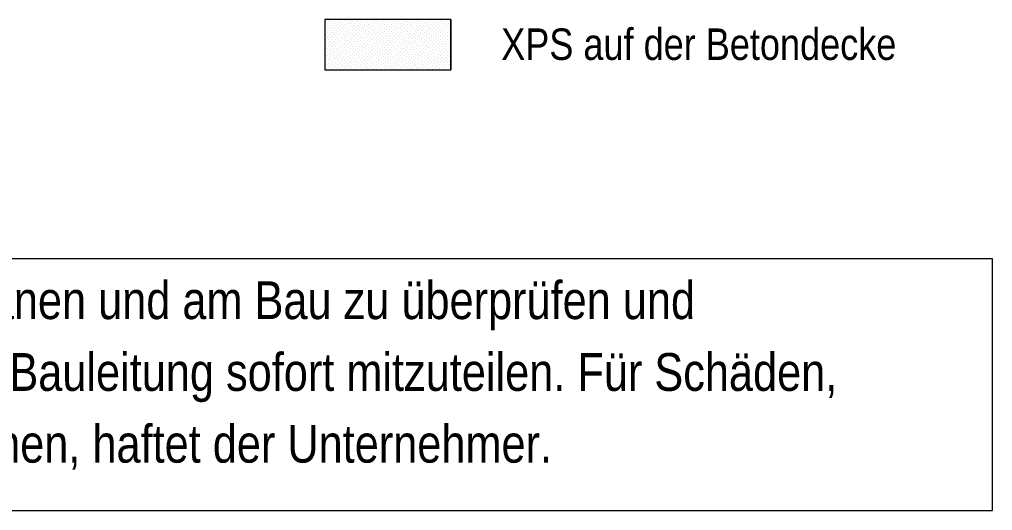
# Model space of a CAD drawing. Header units: metres. Extents: x 0.003 to 0.843, y 0.003 to 0.597.
# Drawn here: x 0.1272 to 0.2044, y 0.3084 to 0.3474 of the extents above; entities that cross this region are included whole.
import ezdxf

# ---------------------------------------------------------------- set-up
doc = ezdxf.new("R2010")
doc.units = ezdxf.units.M
doc.linetypes.add('AUSGEZOGEN', pattern=[0])
doc.layers.add('Plankopf', color=7, linetype='AUSGEZOGEN', lineweight=13)
doc.styles.add('ARIALNARROW', font='ARIALN.TTF')

msp = doc.modelspace()

# ---------------------------------------------------------------- linework, layer by layer
at = {"layer": 'Plankopf', "color": 7, "linetype": 'AUSGEZOGEN', "lineweight": 13}
for p, q in [((0.1614, 0.3474), (0.1514, 0.3474)), ((0.1514, 0.3474), (0.1514, 0.3434)), ((0.1614, 0.3474), (0.1614, 0.3434)), ((0.1614, 0.3434), (0.1614, 0.3474)), ((0.1514, 0.3434), (0.1614, 0.3434)), ((0.2044, 0.3284), (0.0114, 0.3284)), ((0.2044, 0.3084), (0.2044, 0.3284)), ((0.0114, 0.3084), (0.2044, 0.3084))]:
    msp.add_line(p, q, dxfattribs=at)
at = {"layer": 'Plankopf', "color": 131, "linetype": 'AUSGEZOGEN', "lineweight": 13, "true_color": 0x70ffff}
for p, q in [((0.151423, 0.347036), (0.151423, 0.347036)), ((0.151553, 0.347188), (0.151553, 0.347188)), ((0.151575, 0.346906), (0.151575, 0.346906)), ((0.151682, 0.34734), (0.151682, 0.34734)), ((0.151705, 0.347059), (0.151705, 0.347059)), ((0.151834, 0.347211), (0.151834, 0.347211)), ((0.151857, 0.346929), (0.151857, 0.346929)), ((0.151964, 0.347363), (0.151964, 0.347363)), ((0.151987, 0.347081), (0.151987, 0.347081)), ((0.152116, 0.347233), (0.152116, 0.347233)), ((0.152139, 0.346952), (0.152139, 0.346952)), ((0.152246, 0.347386), (0.152246, 0.347386)), ((0.152269, 0.347104), (0.152269, 0.347104)), ((0.152269, 0.347104), (0.152269, 0.347104)), ((0.152291, 0.346822), (0.152291, 0.346822)), ((0.152398, 0.347256), (0.152398, 0.347256)), ((0.152421, 0.346974), (0.152421, 0.346974)), ((0.15255, 0.347127), (0.15255, 0.347127)), ((0.152573, 0.346845), (0.152573, 0.346845)), ((0.15268, 0.347279), (0.15268, 0.347279)), ((0.152703, 0.346997), (0.152703, 0.346997)), ((0.152832, 0.347149), (0.152832, 0.347149)), ((0.152855, 0.346867), (0.152855, 0.346867)), ((0.152962, 0.347302), (0.152962, 0.347302)), ((0.152985, 0.34702), (0.152985, 0.34702)), ((0.153114, 0.347172), (0.153114, 0.347172)), ((0.153137, 0.34689), (0.153137, 0.34689)), ((0.153244, 0.347324), (0.153244, 0.347324)), ((0.153267, 0.347042), (0.153267, 0.347042)), ((0.153396, 0.347195), (0.153396, 0.347195)), ((0.153419, 0.346913), (0.153419, 0.346913)), ((0.153526, 0.347347), (0.153526, 0.347347)), ((0.153548, 0.347065), (0.153548, 0.347065)), ((0.153678, 0.347217), (0.153678, 0.347217)), ((0.153678, 0.347217), (0.153678, 0.347217)), ((0.153701, 0.346935), (0.153701, 0.346935)), ((0.153808, 0.34737), (0.153808, 0.34737)), ((0.15383, 0.347088), (0.15383, 0.347088)), ((0.15396, 0.34724), (0.15396, 0.34724)), ((0.153983, 0.346958), (0.153983, 0.346958)), ((0.15409, 0.347392), (0.15409, 0.347392)), ((0.154112, 0.34711), (0.154112, 0.34711)), ((0.154135, 0.346828), (0.154135, 0.346828)), ((0.154242, 0.347263), (0.154242, 0.347263)), ((0.154264, 0.346981), (0.154264, 0.346981)), ((0.154394, 0.347133), (0.154394, 0.347133)), ((0.154417, 0.346851), (0.154417, 0.346851)), ((0.154524, 0.347285), (0.154524, 0.347285)), ((0.154546, 0.347003), (0.154546, 0.347003)), ((0.154676, 0.347156), (0.154676, 0.347156)), ((0.154699, 0.346874), (0.154699, 0.346874)), ((0.154806, 0.347308), (0.154806, 0.347308)), ((0.154828, 0.347026), (0.154828, 0.347026)), ((0.154958, 0.347178), (0.154958, 0.347178)), ((0.154981, 0.346897), (0.154981, 0.346897)), ((0.155087, 0.347331), (0.155087, 0.347331)), ((0.155087, 0.347331), (0.155087, 0.347331)), ((0.15511, 0.347049), (0.15511, 0.347049)), ((0.15524, 0.347201), (0.15524, 0.347201)), ((0.155262, 0.346919), (0.155262, 0.346919)), ((0.155369, 0.347353), (0.155369, 0.347353)), ((0.155392, 0.347071), (0.155392, 0.347071)), ((0.155522, 0.347224), (0.155522, 0.347224)), ((0.155544, 0.346942), (0.155544, 0.346942)), ((0.155651, 0.347376), (0.155651, 0.347376)), ((0.155674, 0.347094), (0.155674, 0.347094)), ((0.155804, 0.347246), (0.155804, 0.347246)), ((0.155826, 0.346965), (0.155826, 0.346965)), ((0.155933, 0.347399), (0.155933, 0.347399)), ((0.155956, 0.347117), (0.155956, 0.347117)), ((0.155978, 0.346835), (0.155978, 0.346835)), ((0.156085, 0.347269), (0.156085, 0.347269)), ((0.156108, 0.346987), (0.156108, 0.346987)), ((0.156238, 0.34714), (0.156238, 0.34714)), ((0.15626, 0.346858), (0.15626, 0.346858)), ((0.156367, 0.347292), (0.156367, 0.347292)), ((0.15639, 0.34701), (0.15639, 0.34701)), ((0.15652, 0.347162), (0.15652, 0.347162)), ((0.156542, 0.34688), (0.156542, 0.34688)), ((0.156649, 0.347314), (0.156649, 0.347314)), ((0.156672, 0.347033), (0.156672, 0.347033)), ((0.156801, 0.347185), (0.156801, 0.347185)), ((0.156824, 0.346903), (0.156824, 0.346903)), ((0.156931, 0.347337), (0.156931, 0.347337)), ((0.156954, 0.347055), (0.156954, 0.347055)), ((0.157083, 0.347208), (0.157083, 0.347208)), ((0.157106, 0.346926), (0.157106, 0.346926)), ((0.157213, 0.34736), (0.157213, 0.34736)), ((0.157236, 0.347078), (0.157236, 0.347078)), ((0.157365, 0.34723), (0.157365, 0.34723)), ((0.157388, 0.346948), (0.157388, 0.346948)), ((0.157495, 0.347383), (0.157495, 0.347383)), ((0.157518, 0.347101), (0.157518, 0.347101)), ((0.15754, 0.346819), (0.15754, 0.346819)), ((0.157647, 0.347253), (0.157647, 0.347253)), ((0.15767, 0.346971), (0.15767, 0.346971)), ((0.157799, 0.347123), (0.157799, 0.347123)), ((0.157822, 0.346841), (0.157822, 0.346841)), ((0.157929, 0.347276), (0.157929, 0.347276)), ((0.157952, 0.346994), (0.157952, 0.346994)), ((0.158081, 0.347146), (0.158081, 0.347146)), ((0.158104, 0.346864), (0.158104, 0.346864)), ((0.158104, 0.346864), (0.158104, 0.346864)), ((0.158211, 0.347298), (0.158211, 0.347298)), ((0.158234, 0.347016), (0.158234, 0.347016)), ((0.158363, 0.347169), (0.158363, 0.347169)), ((0.158386, 0.346887), (0.158386, 0.346887)), ((0.158493, 0.347321), (0.158493, 0.347321)), ((0.158515, 0.347039), (0.158515, 0.347039)), ((0.158645, 0.347191), (0.158645, 0.347191)), ((0.158668, 0.346909), (0.158668, 0.346909)), ((0.158775, 0.347344), (0.158775, 0.347344)), ((0.158797, 0.347062), (0.158797, 0.347062)), ((0.158927, 0.347214), (0.158927, 0.347214)), ((0.15895, 0.346932), (0.15895, 0.346932)), ((0.159057, 0.347366), (0.159057, 0.347366)), ((0.159079, 0.347084), (0.159079, 0.347084)), ((0.159209, 0.347237), (0.159209, 0.347237)), ((0.159232, 0.346955), (0.159232, 0.346955)), ((0.159338, 0.347389), (0.159338, 0.347389)), ((0.159361, 0.347107), (0.159361, 0.347107)), ((0.159384, 0.346825), (0.159384, 0.346825)), ((0.159491, 0.347259), (0.159491, 0.347259)), ((0.159513, 0.346977), (0.159513, 0.346977)), ((0.159513, 0.346977), (0.159513, 0.346977)), ((0.159643, 0.34713), (0.159643, 0.34713)), ((0.159666, 0.346848), (0.159666, 0.346848)), ((0.159773, 0.347282), (0.159773, 0.347282)), ((0.159795, 0.347), (0.159795, 0.347)), ((0.159925, 0.347152), (0.159925, 0.347152)), ((0.159948, 0.346871), (0.159948, 0.346871)), ((0.160055, 0.347305), (0.160055, 0.347305)), ((0.160077, 0.347023), (0.160077, 0.347023)), ((0.160207, 0.347175), (0.160207, 0.347175)), ((0.16023, 0.346893), (0.16023, 0.346893)), ((0.160336, 0.347327), (0.160336, 0.347327)), ((0.160359, 0.347046), (0.160359, 0.347046)), ((0.160489, 0.347198), (0.160489, 0.347198)), ((0.160511, 0.346916), (0.160511, 0.346916)), ((0.160618, 0.34735), (0.160618, 0.34735)), ((0.160641, 0.347068), (0.160641, 0.347068)), ((0.160771, 0.347221), (0.160771, 0.347221)), ((0.160793, 0.346939), (0.160793, 0.346939)), ((0.1609, 0.347373), (0.1609, 0.347373)), ((0.160923, 0.347091), (0.160923, 0.347091)), ((0.160923, 0.347091), (0.160923, 0.347091)), ((0.161052, 0.347243), (0.161052, 0.347243)), ((0.161075, 0.346961), (0.161075, 0.346961)), ((0.161182, 0.347395), (0.161182, 0.347395)), ((0.161205, 0.347114), (0.161205, 0.347114)), ((0.161227, 0.346832), (0.161227, 0.346832)), ((0.161334, 0.347266), (0.161334, 0.347266)), ((0.161357, 0.346984), (0.161357, 0.346984)), ((0.151446, 0.346754), (0.151446, 0.346754)), ((0.151468, 0.346472), (0.151468, 0.346472)), ((0.151491, 0.34619), (0.151491, 0.34619)), ((0.151598, 0.346624), (0.151598, 0.346624)), ((0.151621, 0.346342), (0.151621, 0.346342)), ((0.151643, 0.346061), (0.151643, 0.346061)), ((0.151727, 0.346777), (0.151727, 0.346777)), ((0.15175, 0.346495), (0.15175, 0.346495)), ((0.151773, 0.346213), (0.151773, 0.346213)), ((0.15188, 0.346647), (0.15188, 0.346647)), ((0.151902, 0.346365), (0.151902, 0.346365)), ((0.151925, 0.346083), (0.151925, 0.346083)), ((0.152009, 0.346799), (0.152009, 0.346799)), ((0.152032, 0.346517), (0.152032, 0.346517)), ((0.152055, 0.346236), (0.152055, 0.346236)), ((0.152162, 0.34667), (0.152162, 0.34667)), ((0.152184, 0.346388), (0.152184, 0.346388)), ((0.152207, 0.346106), (0.152207, 0.346106)), ((0.152314, 0.34654), (0.152314, 0.34654)), ((0.152337, 0.346258), (0.152337, 0.346258)), ((0.152444, 0.346692), (0.152444, 0.346692)), ((0.152466, 0.34641), (0.152466, 0.34641)), ((0.152466, 0.34641), (0.152466, 0.34641)), ((0.152489, 0.346129), (0.152489, 0.346129)), ((0.152596, 0.346563), (0.152596, 0.346563)), ((0.152619, 0.346281), (0.152619, 0.346281)), ((0.152725, 0.346715), (0.152725, 0.346715)), ((0.152748, 0.346433), (0.152748, 0.346433)), ((0.152771, 0.346151), (0.152771, 0.346151)), ((0.152878, 0.346585), (0.152878, 0.346585)), ((0.1529, 0.346304), (0.1529, 0.346304)), ((0.153007, 0.346738), (0.153007, 0.346738)), ((0.15303, 0.346456), (0.15303, 0.346456)), ((0.153053, 0.346174), (0.153053, 0.346174)), ((0.15316, 0.346608), (0.15316, 0.346608)), ((0.153182, 0.346326), (0.153182, 0.346326)), ((0.153289, 0.34676), (0.153289, 0.34676)), ((0.153312, 0.346479), (0.153312, 0.346479)), ((0.153335, 0.346197), (0.153335, 0.346197)), ((0.153441, 0.346631), (0.153441, 0.346631)), ((0.153464, 0.346349), (0.153464, 0.346349)), ((0.153487, 0.346067), (0.153487, 0.346067)), ((0.153571, 0.346783), (0.153571, 0.346783)), ((0.153594, 0.346501), (0.153594, 0.346501)), ((0.153616, 0.346219), (0.153616, 0.346219)), ((0.153723, 0.346653), (0.153723, 0.346653)), ((0.153746, 0.346372), (0.153746, 0.346372)), ((0.153769, 0.34609), (0.153769, 0.34609)), ((0.153853, 0.346806), (0.153853, 0.346806)), ((0.153876, 0.346524), (0.153876, 0.346524)), ((0.153876, 0.346524), (0.153876, 0.346524)), ((0.153898, 0.346242), (0.153898, 0.346242)), ((0.154005, 0.346676), (0.154005, 0.346676)), ((0.154028, 0.346394), (0.154028, 0.346394)), ((0.154051, 0.346112), (0.154051, 0.346112)), ((0.154158, 0.346547), (0.154158, 0.346547)), ((0.15418, 0.346265), (0.15418, 0.346265)), ((0.154287, 0.346699), (0.154287, 0.346699)), ((0.15431, 0.346417), (0.15431, 0.346417)), ((0.154333, 0.346135), (0.154333, 0.346135)), ((0.154439, 0.346569), (0.154439, 0.346569)), ((0.154462, 0.346287), (0.154462, 0.346287)), ((0.154569, 0.346722), (0.154569, 0.346722)), ((0.154592, 0.34644), (0.154592, 0.34644)), ((0.154614, 0.346158), (0.154614, 0.346158)), ((0.154721, 0.346592), (0.154721, 0.346592)), ((0.154744, 0.34631), (0.154744, 0.34631)), ((0.154851, 0.346744), (0.154851, 0.346744)), ((0.154874, 0.346462), (0.154874, 0.346462)), ((0.154896, 0.34618), (0.154896, 0.34618)), ((0.155003, 0.346615), (0.155003, 0.346615)), ((0.155026, 0.346333), (0.155026, 0.346333)), ((0.155049, 0.346051), (0.155049, 0.346051)), ((0.155133, 0.346767), (0.155133, 0.346767)), ((0.155156, 0.346485), (0.155156, 0.346485)), ((0.155178, 0.346203), (0.155178, 0.346203)), ((0.155285, 0.346637), (0.155285, 0.346637)), ((0.155285, 0.346637), (0.155285, 0.346637)), ((0.155308, 0.346355), (0.155308, 0.346355)), ((0.15533, 0.346074), (0.15533, 0.346074)), ((0.155415, 0.34679), (0.155415, 0.34679)), ((0.155437, 0.346508), (0.155437, 0.346508)), ((0.15546, 0.346226), (0.15546, 0.346226)), ((0.155567, 0.34666), (0.155567, 0.34666)), ((0.15559, 0.346378), (0.15559, 0.346378)), ((0.155612, 0.346096), (0.155612, 0.346096)), ((0.155697, 0.346812), (0.155697, 0.346812)), ((0.155719, 0.34653), (0.155719, 0.34653)), ((0.155742, 0.346248), (0.155742, 0.346248)), ((0.155849, 0.346683), (0.155849, 0.346683)), ((0.155872, 0.346401), (0.155872, 0.346401)), ((0.155894, 0.346119), (0.155894, 0.346119)), ((0.156001, 0.346553), (0.156001, 0.346553)), ((0.156024, 0.346271), (0.156024, 0.346271)), ((0.156131, 0.346705), (0.156131, 0.346705)), ((0.156153, 0.346423), (0.156153, 0.346423)), ((0.156176, 0.346142), (0.156176, 0.346142)), ((0.156283, 0.346576), (0.156283, 0.346576)), ((0.156306, 0.346294), (0.156306, 0.346294)), ((0.156413, 0.346728), (0.156413, 0.346728)), ((0.156435, 0.346446), (0.156435, 0.346446)), ((0.156458, 0.346164), (0.156458, 0.346164)), ((0.156565, 0.346598), (0.156565, 0.346598)), ((0.156588, 0.346317), (0.156588, 0.346317)), ((0.156695, 0.346751), (0.156695, 0.346751)), ((0.156695, 0.346751), (0.156695, 0.346751)), ((0.156717, 0.346469), (0.156717, 0.346469)), ((0.15674, 0.346187), (0.15674, 0.346187)), ((0.156847, 0.346621), (0.156847, 0.346621)), ((0.15687, 0.346339), (0.15687, 0.346339)), ((0.156892, 0.346057), (0.156892, 0.346057)), ((0.156976, 0.346773), (0.156976, 0.346773)), ((0.156999, 0.346491), (0.156999, 0.346491)), ((0.157022, 0.34621), (0.157022, 0.34621)), ((0.157129, 0.346644), (0.157129, 0.346644)), ((0.157151, 0.346362), (0.157151, 0.346362)), ((0.157174, 0.34608), (0.157174, 0.34608)), ((0.157258, 0.346796), (0.157258, 0.346796)), ((0.157281, 0.346514), (0.157281, 0.346514)), ((0.157304, 0.346232), (0.157304, 0.346232)), ((0.157411, 0.346666), (0.157411, 0.346666)), ((0.157433, 0.346385), (0.157433, 0.346385)), ((0.157456, 0.346103), (0.157456, 0.346103)), ((0.157563, 0.346537), (0.157563, 0.346537)), ((0.157586, 0.346255), (0.157586, 0.346255)), ((0.157693, 0.346689), (0.157693, 0.346689)), ((0.157715, 0.346407), (0.157715, 0.346407)), ((0.157738, 0.346125), (0.157738, 0.346125)), ((0.157845, 0.34656), (0.157845, 0.34656)), ((0.157867, 0.346278), (0.157867, 0.346278)), ((0.157974, 0.346712), (0.157974, 0.346712)), ((0.157997, 0.34643), (0.157997, 0.34643)), ((0.15802, 0.346148), (0.15802, 0.346148)), ((0.15802, 0.346148), (0.15802, 0.346148)), ((0.158127, 0.346582), (0.158127, 0.346582)), ((0.158149, 0.3463), (0.158149, 0.3463)), ((0.158256, 0.346734), (0.158256, 0.346734)), ((0.158279, 0.346453), (0.158279, 0.346453)), ((0.158302, 0.346171), (0.158302, 0.346171)), ((0.158409, 0.346605), (0.158409, 0.346605)), ((0.158431, 0.346323), (0.158431, 0.346323)), ((0.158538, 0.346757), (0.158538, 0.346757)), ((0.158561, 0.346475), (0.158561, 0.346475)), ((0.158584, 0.346193), (0.158584, 0.346193)), ((0.15869, 0.346628), (0.15869, 0.346628)), ((0.158713, 0.346346), (0.158713, 0.346346)), ((0.158736, 0.346064), (0.158736, 0.346064)), ((0.15882, 0.34678), (0.15882, 0.34678)), ((0.158843, 0.346498), (0.158843, 0.346498)), ((0.158865, 0.346216), (0.158865, 0.346216)), ((0.158972, 0.34665), (0.158972, 0.34665)), ((0.158995, 0.346368), (0.158995, 0.346368)), ((0.159018, 0.346086), (0.159018, 0.346086)), ((0.159102, 0.346803), (0.159102, 0.346803)), ((0.159125, 0.346521), (0.159125, 0.346521)), ((0.159147, 0.346239), (0.159147, 0.346239)), ((0.159254, 0.346673), (0.159254, 0.346673)), ((0.159277, 0.346391), (0.159277, 0.346391)), ((0.1593, 0.346109), (0.1593, 0.346109)), ((0.159407, 0.346543), (0.159407, 0.346543)), ((0.159429, 0.346261), (0.159429, 0.346261)), ((0.159429, 0.346261), (0.159429, 0.346261)), ((0.159536, 0.346696), (0.159536, 0.346696)), ((0.159559, 0.346414), (0.159559, 0.346414)), ((0.159581, 0.346132), (0.159581, 0.346132)), ((0.159688, 0.346566), (0.159688, 0.346566)), ((0.159711, 0.346284), (0.159711, 0.346284)), ((0.159818, 0.346718), (0.159818, 0.346718)), ((0.159841, 0.346436), (0.159841, 0.346436)), ((0.159863, 0.346155), (0.159863, 0.346155)), ((0.15997, 0.346589), (0.15997, 0.346589)), ((0.159993, 0.346307), (0.159993, 0.346307)), ((0.1601, 0.346741), (0.1601, 0.346741)), ((0.160123, 0.346459), (0.160123, 0.346459)), ((0.160145, 0.346177), (0.160145, 0.346177)), ((0.160252, 0.346611), (0.160252, 0.346611)), ((0.160275, 0.346329), (0.160275, 0.346329)), ((0.160298, 0.346048), (0.160298, 0.346048)), ((0.160382, 0.346764), (0.160382, 0.346764)), ((0.160404, 0.346482), (0.160404, 0.346482)), ((0.160427, 0.3462), (0.160427, 0.3462)), ((0.160534, 0.346634), (0.160534, 0.346634)), ((0.160557, 0.346352), (0.160557, 0.346352)), ((0.160579, 0.34607), (0.160579, 0.34607)), ((0.160664, 0.346786), (0.160664, 0.346786)), ((0.160686, 0.346504), (0.160686, 0.346504)), ((0.160709, 0.346223), (0.160709, 0.346223)), ((0.160816, 0.346657), (0.160816, 0.346657)), ((0.160839, 0.346375), (0.160839, 0.346375)), ((0.160839, 0.346375), (0.160839, 0.346375)), ((0.160861, 0.346093), (0.160861, 0.346093)), ((0.160946, 0.346809), (0.160946, 0.346809)), ((0.160968, 0.346527), (0.160968, 0.346527)), ((0.160991, 0.346245), (0.160991, 0.346245)), ((0.161098, 0.346679), (0.161098, 0.346679)), ((0.161121, 0.346398), (0.161121, 0.346398)), ((0.161143, 0.346116), (0.161143, 0.346116)), ((0.16125, 0.34655), (0.16125, 0.34655)), ((0.161273, 0.346268), (0.161273, 0.346268)), ((0.16138, 0.346702), (0.16138, 0.346702)), ((0.151407, 0.345474), (0.151407, 0.345474)), ((0.151514, 0.345908), (0.151514, 0.345908)), ((0.151536, 0.345626), (0.151536, 0.345626)), ((0.151559, 0.345344), (0.151559, 0.345344)), ((0.151666, 0.345779), (0.151666, 0.345779)), ((0.151689, 0.345497), (0.151689, 0.345497)), ((0.151796, 0.345931), (0.151796, 0.345931)), ((0.151818, 0.345649), (0.151818, 0.345649)), ((0.151841, 0.345367), (0.151841, 0.345367)), ((0.151948, 0.345801), (0.151948, 0.345801)), ((0.15197, 0.345519), (0.15197, 0.345519)), ((0.152077, 0.345954), (0.152077, 0.345954)), ((0.1521, 0.345672), (0.1521, 0.345672)), ((0.152123, 0.34539), (0.152123, 0.34539)), ((0.15223, 0.345824), (0.15223, 0.345824)), ((0.152252, 0.345542), (0.152252, 0.345542)), ((0.152359, 0.345976), (0.152359, 0.345976)), ((0.152382, 0.345694), (0.152382, 0.345694)), ((0.152382, 0.345694), (0.152382, 0.345694)), ((0.152405, 0.345413), (0.152405, 0.345413)), ((0.152512, 0.345847), (0.152512, 0.345847)), ((0.152534, 0.345565), (0.152534, 0.345565)), ((0.152557, 0.345283), (0.152557, 0.345283)), ((0.152641, 0.345999), (0.152641, 0.345999)), ((0.152664, 0.345717), (0.152664, 0.345717)), ((0.152687, 0.345435), (0.152687, 0.345435)), ((0.152793, 0.345869), (0.152793, 0.345869)), ((0.152816, 0.345588), (0.152816, 0.345588)), ((0.152839, 0.345306), (0.152839, 0.345306)), ((0.152923, 0.346022), (0.152923, 0.346022)), ((0.152946, 0.34574), (0.152946, 0.34574)), ((0.152968, 0.345458), (0.152968, 0.345458)), ((0.153075, 0.345892), (0.153075, 0.345892)), ((0.153098, 0.34561), (0.153098, 0.34561)), ((0.153121, 0.345328), (0.153121, 0.345328)), ((0.153205, 0.346044), (0.153205, 0.346044)), ((0.153228, 0.345762), (0.153228, 0.345762)), ((0.15325, 0.345481), (0.15325, 0.345481)), ((0.153357, 0.345915), (0.153357, 0.345915)), ((0.15338, 0.345633), (0.15338, 0.345633)), ((0.153403, 0.345351), (0.153403, 0.345351)), ((0.15351, 0.345785), (0.15351, 0.345785)), ((0.153532, 0.345503), (0.153532, 0.345503)), ((0.153639, 0.345937), (0.153639, 0.345937)), ((0.153662, 0.345656), (0.153662, 0.345656)), ((0.153684, 0.345374), (0.153684, 0.345374)), ((0.153791, 0.345808), (0.153791, 0.345808)), ((0.153791, 0.345808), (0.153791, 0.345808)), ((0.153814, 0.345526), (0.153814, 0.345526)), ((0.153921, 0.34596), (0.153921, 0.34596)), ((0.153944, 0.345678), (0.153944, 0.345678)), ((0.153966, 0.345396), (0.153966, 0.345396)), ((0.154073, 0.345831), (0.154073, 0.345831)), ((0.154096, 0.345549), (0.154096, 0.345549)), ((0.154203, 0.345983), (0.154203, 0.345983)), ((0.154226, 0.345701), (0.154226, 0.345701)), ((0.154248, 0.345419), (0.154248, 0.345419)), ((0.154355, 0.345853), (0.154355, 0.345853)), ((0.154378, 0.345571), (0.154378, 0.345571)), ((0.154401, 0.345289), (0.154401, 0.345289)), ((0.154485, 0.346005), (0.154485, 0.346005)), ((0.154507, 0.345724), (0.154507, 0.345724)), ((0.15453, 0.345442), (0.15453, 0.345442)), ((0.154637, 0.345876), (0.154637, 0.345876)), ((0.15466, 0.345594), (0.15466, 0.345594)), ((0.154682, 0.345312), (0.154682, 0.345312)), ((0.154767, 0.346028), (0.154767, 0.346028)), ((0.154789, 0.345746), (0.154789, 0.345746)), ((0.154812, 0.345464), (0.154812, 0.345464)), ((0.154919, 0.345899), (0.154919, 0.345899)), ((0.154942, 0.345617), (0.154942, 0.345617)), ((0.154964, 0.345335), (0.154964, 0.345335)), ((0.155071, 0.345769), (0.155071, 0.345769)), ((0.155094, 0.345487), (0.155094, 0.345487)), ((0.155201, 0.345921), (0.155201, 0.345921)), ((0.155201, 0.345921), (0.155201, 0.345921)), ((0.155224, 0.345639), (0.155224, 0.345639)), ((0.155246, 0.345357), (0.155246, 0.345357)), ((0.155353, 0.345792), (0.155353, 0.345792)), ((0.155376, 0.34551), (0.155376, 0.34551)), ((0.155483, 0.345944), (0.155483, 0.345944)), ((0.155505, 0.345662), (0.155505, 0.345662)), ((0.155528, 0.34538), (0.155528, 0.34538)), ((0.155635, 0.345814), (0.155635, 0.345814)), ((0.155658, 0.345532), (0.155658, 0.345532)), ((0.155765, 0.345967), (0.155765, 0.345967)), ((0.155787, 0.345685), (0.155787, 0.345685)), ((0.15581, 0.345403), (0.15581, 0.345403)), ((0.155917, 0.345837), (0.155917, 0.345837)), ((0.15594, 0.345555), (0.15594, 0.345555)), ((0.155962, 0.345273), (0.155962, 0.345273)), ((0.156047, 0.345989), (0.156047, 0.345989)), ((0.156069, 0.345707), (0.156069, 0.345707)), ((0.156092, 0.345425), (0.156092, 0.345425)), ((0.156199, 0.34586), (0.156199, 0.34586)), ((0.156221, 0.345578), (0.156221, 0.345578)), ((0.156244, 0.345296), (0.156244, 0.345296)), ((0.156328, 0.346012), (0.156328, 0.346012)), ((0.156351, 0.34573), (0.156351, 0.34573)), ((0.156374, 0.345448), (0.156374, 0.345448)), ((0.156481, 0.345882), (0.156481, 0.345882)), ((0.156503, 0.3456), (0.156503, 0.3456)), ((0.156526, 0.345319), (0.156526, 0.345319)), ((0.15661, 0.346035), (0.15661, 0.346035)), ((0.15661, 0.346035), (0.15661, 0.346035)), ((0.156633, 0.345753), (0.156633, 0.345753)), ((0.156656, 0.345471), (0.156656, 0.345471)), ((0.156763, 0.345905), (0.156763, 0.345905)), ((0.156785, 0.345623), (0.156785, 0.345623)), ((0.156808, 0.345341), (0.156808, 0.345341)), ((0.156808, 0.345341), (0.156808, 0.345341)), ((0.156915, 0.345775), (0.156915, 0.345775)), ((0.156938, 0.345494), (0.156938, 0.345494)), ((0.157044, 0.345928), (0.157044, 0.345928)), ((0.157067, 0.345646), (0.157067, 0.345646)), ((0.15709, 0.345364), (0.15709, 0.345364)), ((0.157197, 0.345798), (0.157197, 0.345798)), ((0.157219, 0.345516), (0.157219, 0.345516)), ((0.157326, 0.34595), (0.157326, 0.34595)), ((0.157349, 0.345668), (0.157349, 0.345668)), ((0.157372, 0.345387), (0.157372, 0.345387)), ((0.157479, 0.345821), (0.157479, 0.345821)), ((0.157501, 0.345539), (0.157501, 0.345539)), ((0.157608, 0.345973), (0.157608, 0.345973)), ((0.157631, 0.345691), (0.157631, 0.345691)), ((0.157654, 0.345409), (0.157654, 0.345409)), ((0.157761, 0.345843), (0.157761, 0.345843)), ((0.157783, 0.345562), (0.157783, 0.345562)), ((0.157806, 0.34528), (0.157806, 0.34528)), ((0.15789, 0.345996), (0.15789, 0.345996)), ((0.157913, 0.345714), (0.157913, 0.345714)), ((0.157936, 0.345432), (0.157936, 0.345432)), ((0.158042, 0.345866), (0.158042, 0.345866)), ((0.158065, 0.345584), (0.158065, 0.345584)), ((0.158088, 0.345302), (0.158088, 0.345302)), ((0.158172, 0.346018), (0.158172, 0.346018)), ((0.158195, 0.345737), (0.158195, 0.345737)), ((0.158217, 0.345455), (0.158217, 0.345455)), ((0.158217, 0.345455), (0.158217, 0.345455)), ((0.158324, 0.345889), (0.158324, 0.345889)), ((0.158347, 0.345607), (0.158347, 0.345607)), ((0.15837, 0.345325), (0.15837, 0.345325)), ((0.158454, 0.346041), (0.158454, 0.346041)), ((0.158477, 0.345759), (0.158477, 0.345759)), ((0.158499, 0.345477), (0.158499, 0.345477)), ((0.158606, 0.345912), (0.158606, 0.345912)), ((0.158629, 0.34563), (0.158629, 0.34563)), ((0.158652, 0.345348), (0.158652, 0.345348)), ((0.158758, 0.345782), (0.158758, 0.345782)), ((0.158781, 0.3455), (0.158781, 0.3455)), ((0.158888, 0.345934), (0.158888, 0.345934)), ((0.158911, 0.345652), (0.158911, 0.345652)), ((0.158933, 0.34537), (0.158933, 0.34537)), ((0.15904, 0.345805), (0.15904, 0.345805)), ((0.159063, 0.345523), (0.159063, 0.345523)), ((0.15917, 0.345957), (0.15917, 0.345957)), ((0.159193, 0.345675), (0.159193, 0.345675)), ((0.159215, 0.345393), (0.159215, 0.345393)), ((0.159322, 0.345827), (0.159322, 0.345827)), ((0.159345, 0.345545), (0.159345, 0.345545)), ((0.159452, 0.34598), (0.159452, 0.34598)), ((0.159475, 0.345698), (0.159475, 0.345698)), ((0.159497, 0.345416), (0.159497, 0.345416)), ((0.159604, 0.34585), (0.159604, 0.34585)), ((0.159627, 0.345568), (0.159627, 0.345568)), ((0.159627, 0.345568), (0.159627, 0.345568)), ((0.15965, 0.345286), (0.15965, 0.345286)), ((0.159734, 0.346002), (0.159734, 0.346002)), ((0.159756, 0.34572), (0.159756, 0.34572)), ((0.159779, 0.345438), (0.159779, 0.345438)), ((0.159886, 0.345873), (0.159886, 0.345873)), ((0.159909, 0.345591), (0.159909, 0.345591)), ((0.159931, 0.345309), (0.159931, 0.345309)), ((0.160016, 0.346025), (0.160016, 0.346025)), ((0.160038, 0.345743), (0.160038, 0.345743)), ((0.160061, 0.345461), (0.160061, 0.345461)), ((0.160168, 0.345895), (0.160168, 0.345895)), ((0.160191, 0.345613), (0.160191, 0.345613)), ((0.160213, 0.345332), (0.160213, 0.345332)), ((0.16032, 0.345766), (0.16032, 0.345766)), ((0.160343, 0.345484), (0.160343, 0.345484)), ((0.16045, 0.345918), (0.16045, 0.345918)), ((0.160473, 0.345636), (0.160473, 0.345636)), ((0.160495, 0.345354), (0.160495, 0.345354)), ((0.160602, 0.345788), (0.160602, 0.345788)), ((0.160625, 0.345506), (0.160625, 0.345506)), ((0.160732, 0.345941), (0.160732, 0.345941)), ((0.160754, 0.345659), (0.160754, 0.345659)), ((0.160777, 0.345377), (0.160777, 0.345377)), ((0.160884, 0.345811), (0.160884, 0.345811)), ((0.160907, 0.345529), (0.160907, 0.345529)), ((0.161014, 0.345963), (0.161014, 0.345963)), ((0.161036, 0.345681), (0.161036, 0.345681)), ((0.161036, 0.345681), (0.161036, 0.345681)), ((0.161059, 0.3454), (0.161059, 0.3454)), ((0.161166, 0.345834), (0.161166, 0.345834)), ((0.161189, 0.345552), (0.161189, 0.345552)), ((0.161296, 0.345986), (0.161296, 0.345986)), ((0.161318, 0.345704), (0.161318, 0.345704)), ((0.161341, 0.345422), (0.161341, 0.345422)), ((0.151429, 0.345192), (0.151429, 0.345192)), ((0.151452, 0.34491), (0.151452, 0.34491)), ((0.151475, 0.344628), (0.151475, 0.344628)), ((0.151582, 0.345063), (0.151582, 0.345063)), ((0.151604, 0.344781), (0.151604, 0.344781)), ((0.151711, 0.345215), (0.151711, 0.345215)), ((0.151734, 0.344933), (0.151734, 0.344933)), ((0.151757, 0.344651), (0.151757, 0.344651)), ((0.151864, 0.345085), (0.151864, 0.345085)), ((0.151886, 0.344803), (0.151886, 0.344803)), ((0.151909, 0.344522), (0.151909, 0.344522)), ((0.151993, 0.345238), (0.151993, 0.345238)), ((0.152016, 0.344956), (0.152016, 0.344956)), ((0.152039, 0.344674), (0.152039, 0.344674)), ((0.152145, 0.345108), (0.152145, 0.345108)), ((0.152168, 0.344826), (0.152168, 0.344826)), ((0.152191, 0.344544), (0.152191, 0.344544)), ((0.152275, 0.34526), (0.152275, 0.34526)), ((0.152298, 0.344978), (0.152298, 0.344978)), ((0.15232, 0.344696), (0.15232, 0.344696)), ((0.152427, 0.345131), (0.152427, 0.345131)), ((0.15245, 0.344849), (0.15245, 0.344849)), ((0.152473, 0.344567), (0.152473, 0.344567)), ((0.15258, 0.345001), (0.15258, 0.345001)), ((0.15258, 0.345001), (0.15258, 0.345001)), ((0.152602, 0.344719), (0.152602, 0.344719)), ((0.152709, 0.345153), (0.152709, 0.345153)), ((0.152732, 0.344871), (0.152732, 0.344871)), ((0.152755, 0.34459), (0.152755, 0.34459)), ((0.152862, 0.345024), (0.152862, 0.345024)), ((0.152884, 0.344742), (0.152884, 0.344742)), ((0.152991, 0.345176), (0.152991, 0.345176)), ((0.153014, 0.344894), (0.153014, 0.344894)), ((0.153036, 0.344612), (0.153036, 0.344612)), ((0.153143, 0.345046), (0.153143, 0.345046)), ((0.153166, 0.344765), (0.153166, 0.344765)), ((0.153273, 0.345199), (0.153273, 0.345199)), ((0.153296, 0.344917), (0.153296, 0.344917)), ((0.153318, 0.344635), (0.153318, 0.344635)), ((0.153425, 0.345069), (0.153425, 0.345069)), ((0.153448, 0.344787), (0.153448, 0.344787)), ((0.153471, 0.344505), (0.153471, 0.344505)), ((0.153555, 0.345221), (0.153555, 0.345221)), ((0.153578, 0.344939), (0.153578, 0.344939)), ((0.1536, 0.344658), (0.1536, 0.344658)), ((0.153707, 0.345092), (0.153707, 0.345092)), ((0.15373, 0.34481), (0.15373, 0.34481)), ((0.153753, 0.344528), (0.153753, 0.344528)), ((0.153837, 0.345244), (0.153837, 0.345244)), ((0.153859, 0.344962), (0.153859, 0.344962)), ((0.153882, 0.34468), (0.153882, 0.34468)), ((0.153989, 0.345114), (0.153989, 0.345114)), ((0.153989, 0.345114), (0.153989, 0.345114)), ((0.154012, 0.344833), (0.154012, 0.344833)), ((0.154034, 0.344551), (0.154034, 0.344551)), ((0.154119, 0.345267), (0.154119, 0.345267)), ((0.154141, 0.344985), (0.154141, 0.344985)), ((0.154164, 0.344703), (0.154164, 0.344703)), ((0.154271, 0.345137), (0.154271, 0.345137)), ((0.154294, 0.344855), (0.154294, 0.344855)), ((0.154316, 0.344573), (0.154316, 0.344573)), ((0.154423, 0.345008), (0.154423, 0.345008)), ((0.154446, 0.344726), (0.154446, 0.344726)), ((0.154553, 0.34516), (0.154553, 0.34516)), ((0.154576, 0.344878), (0.154576, 0.344878)), ((0.154598, 0.344596), (0.154598, 0.344596)), ((0.154705, 0.34503), (0.154705, 0.34503)), ((0.154728, 0.344748), (0.154728, 0.344748)), ((0.154835, 0.345182), (0.154835, 0.345182)), ((0.154857, 0.344901), (0.154857, 0.344901)), ((0.15488, 0.344619), (0.15488, 0.344619)), ((0.154987, 0.345053), (0.154987, 0.345053)), ((0.15501, 0.344771), (0.15501, 0.344771)), ((0.155117, 0.345205), (0.155117, 0.345205)), ((0.155139, 0.344923), (0.155139, 0.344923)), ((0.155162, 0.344641), (0.155162, 0.344641)), ((0.155269, 0.345076), (0.155269, 0.345076)), ((0.155292, 0.344794), (0.155292, 0.344794)), ((0.155314, 0.344512), (0.155314, 0.344512)), ((0.155314, 0.344512), (0.155314, 0.344512)), ((0.155399, 0.345228), (0.155399, 0.345228)), ((0.155399, 0.345228), (0.155399, 0.345228)), ((0.155421, 0.344946), (0.155421, 0.344946)), ((0.155444, 0.344664), (0.155444, 0.344664)), ((0.155551, 0.345098), (0.155551, 0.345098)), ((0.155573, 0.344816), (0.155573, 0.344816)), ((0.155596, 0.344534), (0.155596, 0.344534)), ((0.15568, 0.345251), (0.15568, 0.345251)), ((0.155703, 0.344969), (0.155703, 0.344969)), ((0.155726, 0.344687), (0.155726, 0.344687)), ((0.155833, 0.345121), (0.155833, 0.345121)), ((0.155855, 0.344839), (0.155855, 0.344839)), ((0.155878, 0.344557), (0.155878, 0.344557)), ((0.155985, 0.344991), (0.155985, 0.344991)), ((0.156008, 0.344709), (0.156008, 0.344709)), ((0.156115, 0.345144), (0.156115, 0.345144)), ((0.156137, 0.344862), (0.156137, 0.344862)), ((0.15616, 0.34458), (0.15616, 0.34458)), ((0.156267, 0.345014), (0.156267, 0.345014)), ((0.15629, 0.344732), (0.15629, 0.344732)), ((0.156396, 0.345166), (0.156396, 0.345166)), ((0.156419, 0.344884), (0.156419, 0.344884)), ((0.156442, 0.344603), (0.156442, 0.344603)), ((0.156549, 0.345037), (0.156549, 0.345037)), ((0.156571, 0.344755), (0.156571, 0.344755)), ((0.156678, 0.345189), (0.156678, 0.345189)), ((0.156701, 0.344907), (0.156701, 0.344907)), ((0.156724, 0.344625), (0.156724, 0.344625)), ((0.156724, 0.344625), (0.156724, 0.344625)), ((0.156831, 0.345059), (0.156831, 0.345059)), ((0.156853, 0.344777), (0.156853, 0.344777)), ((0.15696, 0.345212), (0.15696, 0.345212)), ((0.156983, 0.34493), (0.156983, 0.34493)), ((0.157006, 0.344648), (0.157006, 0.344648)), ((0.157113, 0.345082), (0.157113, 0.345082)), ((0.157135, 0.3448), (0.157135, 0.3448)), ((0.157158, 0.344518), (0.157158, 0.344518)), ((0.157242, 0.345234), (0.157242, 0.345234)), ((0.157265, 0.344952), (0.157265, 0.344952)), ((0.157287, 0.344671), (0.157287, 0.344671)), ((0.157394, 0.345105), (0.157394, 0.345105)), ((0.157417, 0.344823), (0.157417, 0.344823)), ((0.15744, 0.344541), (0.15744, 0.344541)), ((0.157524, 0.345257), (0.157524, 0.345257)), ((0.157547, 0.344975), (0.157547, 0.344975)), ((0.157569, 0.344693), (0.157569, 0.344693)), ((0.157676, 0.345127), (0.157676, 0.345127)), ((0.157699, 0.344846), (0.157699, 0.344846)), ((0.157722, 0.344564), (0.157722, 0.344564)), ((0.157829, 0.344998), (0.157829, 0.344998)), ((0.157851, 0.344716), (0.157851, 0.344716)), ((0.157958, 0.34515), (0.157958, 0.34515)), ((0.157981, 0.344868), (0.157981, 0.344868)), ((0.158004, 0.344586), (0.158004, 0.344586)), ((0.15811, 0.34502), (0.15811, 0.34502)), ((0.158133, 0.344739), (0.158133, 0.344739)), ((0.158133, 0.344739), (0.158133, 0.344739)), ((0.15824, 0.345173), (0.15824, 0.345173)), ((0.158263, 0.344891), (0.158263, 0.344891)), ((0.158285, 0.344609), (0.158285, 0.344609)), ((0.158392, 0.345043), (0.158392, 0.345043)), ((0.158415, 0.344761), (0.158415, 0.344761)), ((0.158522, 0.345195), (0.158522, 0.345195)), ((0.158545, 0.344914), (0.158545, 0.344914)), ((0.158567, 0.344632), (0.158567, 0.344632)), ((0.158674, 0.345066), (0.158674, 0.345066)), ((0.158697, 0.344784), (0.158697, 0.344784)), ((0.15872, 0.344502), (0.15872, 0.344502)), ((0.158804, 0.345218), (0.158804, 0.345218)), ((0.158827, 0.344936), (0.158827, 0.344936)), ((0.158849, 0.344654), (0.158849, 0.344654)), ((0.158956, 0.345089), (0.158956, 0.345089)), ((0.158979, 0.344807), (0.158979, 0.344807)), ((0.159002, 0.344525), (0.159002, 0.344525)), ((0.159086, 0.345241), (0.159086, 0.345241)), ((0.159108, 0.344959), (0.159108, 0.344959)), ((0.159131, 0.344677), (0.159131, 0.344677)), ((0.159238, 0.345111), (0.159238, 0.345111)), ((0.159261, 0.344829), (0.159261, 0.344829)), ((0.159283, 0.344547), (0.159283, 0.344547)), ((0.159368, 0.345263), (0.159368, 0.345263)), ((0.15939, 0.344982), (0.15939, 0.344982)), ((0.159413, 0.3447), (0.159413, 0.3447)), ((0.15952, 0.345134), (0.15952, 0.345134)), ((0.159543, 0.344852), (0.159543, 0.344852)), ((0.159543, 0.344852), (0.159543, 0.344852)), ((0.159565, 0.34457), (0.159565, 0.34457)), ((0.159672, 0.345004), (0.159672, 0.345004)), ((0.159695, 0.344722), (0.159695, 0.344722)), ((0.159802, 0.345157), (0.159802, 0.345157)), ((0.159824, 0.344875), (0.159824, 0.344875)), ((0.159847, 0.344593), (0.159847, 0.344593)), ((0.159954, 0.345027), (0.159954, 0.345027)), ((0.159977, 0.344745), (0.159977, 0.344745)), ((0.160084, 0.345179), (0.160084, 0.345179)), ((0.160106, 0.344897), (0.160106, 0.344897)), ((0.160129, 0.344615), (0.160129, 0.344615)), ((0.160236, 0.34505), (0.160236, 0.34505)), ((0.160259, 0.344768), (0.160259, 0.344768)), ((0.160366, 0.345202), (0.160366, 0.345202)), ((0.160388, 0.34492), (0.160388, 0.34492)), ((0.160411, 0.344638), (0.160411, 0.344638)), ((0.160518, 0.345072), (0.160518, 0.345072)), ((0.160541, 0.34479), (0.160541, 0.34479)), ((0.160563, 0.344509), (0.160563, 0.344509)), ((0.160647, 0.345225), (0.160647, 0.345225)), ((0.16067, 0.344943), (0.16067, 0.344943)), ((0.160693, 0.344661), (0.160693, 0.344661)), ((0.1608, 0.345095), (0.1608, 0.345095)), ((0.160822, 0.344813), (0.160822, 0.344813)), ((0.160845, 0.344531), (0.160845, 0.344531)), ((0.160929, 0.345247), (0.160929, 0.345247)), ((0.160952, 0.344965), (0.160952, 0.344965)), ((0.160952, 0.344965), (0.160952, 0.344965)), ((0.160975, 0.344684), (0.160975, 0.344684)), ((0.161082, 0.345118), (0.161082, 0.345118)), ((0.161104, 0.344836), (0.161104, 0.344836)), ((0.161127, 0.344554), (0.161127, 0.344554)), ((0.161211, 0.34527), (0.161211, 0.34527)), ((0.161234, 0.344988), (0.161234, 0.344988)), ((0.161257, 0.344706), (0.161257, 0.344706)), ((0.161364, 0.34514), (0.161364, 0.34514)), ((0.161386, 0.344858), (0.161386, 0.344858)), ((0.151497, 0.344347), (0.151497, 0.344347)), ((0.15152, 0.344065), (0.15152, 0.344065)), ((0.151543, 0.343783), (0.151543, 0.343783)), ((0.151627, 0.344499), (0.151627, 0.344499)), ((0.15165, 0.344217), (0.15165, 0.344217)), ((0.151672, 0.343935), (0.151672, 0.343935)), ((0.151779, 0.344369), (0.151779, 0.344369)), ((0.151802, 0.344087), (0.151802, 0.344087)), ((0.151825, 0.343805), (0.151825, 0.343805)), ((0.151932, 0.34424), (0.151932, 0.34424)), ((0.151954, 0.343958), (0.151954, 0.343958)), ((0.152061, 0.344392), (0.152061, 0.344392)), ((0.152084, 0.34411), (0.152084, 0.34411)), ((0.152107, 0.343828), (0.152107, 0.343828)), ((0.152213, 0.344262), (0.152213, 0.344262)), ((0.152236, 0.34398), (0.152236, 0.34398)), ((0.152343, 0.344415), (0.152343, 0.344415)), ((0.152366, 0.344133), (0.152366, 0.344133)), ((0.152388, 0.343851), (0.152388, 0.343851)), ((0.152495, 0.344285), (0.152495, 0.344285)), ((0.152495, 0.344285), (0.152495, 0.344285)), ((0.152518, 0.344003), (0.152518, 0.344003)), ((0.152625, 0.344437), (0.152625, 0.344437)), ((0.152648, 0.344155), (0.152648, 0.344155)), ((0.15267, 0.343873), (0.15267, 0.343873)), ((0.152777, 0.344308), (0.152777, 0.344308)), ((0.1528, 0.344026), (0.1528, 0.344026)), ((0.152823, 0.343744), (0.152823, 0.343744)), ((0.152907, 0.34446), (0.152907, 0.34446)), ((0.15293, 0.344178), (0.15293, 0.344178)), ((0.152952, 0.343896), (0.152952, 0.343896)), ((0.153059, 0.34433), (0.153059, 0.34433)), ((0.153082, 0.344048), (0.153082, 0.344048)), ((0.153105, 0.343767), (0.153105, 0.343767)), ((0.153189, 0.344483), (0.153189, 0.344483)), ((0.153211, 0.344201), (0.153211, 0.344201)), ((0.153234, 0.343919), (0.153234, 0.343919)), ((0.153341, 0.344353), (0.153341, 0.344353)), ((0.153364, 0.344071), (0.153364, 0.344071)), ((0.153386, 0.343789), (0.153386, 0.343789)), ((0.153493, 0.344223), (0.153493, 0.344223)), ((0.153516, 0.343942), (0.153516, 0.343942)), ((0.153623, 0.344376), (0.153623, 0.344376)), ((0.153646, 0.344094), (0.153646, 0.344094)), ((0.153668, 0.343812), (0.153668, 0.343812)), ((0.153775, 0.344246), (0.153775, 0.344246)), ((0.153798, 0.343964), (0.153798, 0.343964)), ((0.153905, 0.344398), (0.153905, 0.344398)), ((0.153905, 0.344398), (0.153905, 0.344398)), ((0.153928, 0.344116), (0.153928, 0.344116)), ((0.15395, 0.343835), (0.15395, 0.343835)), ((0.154057, 0.344269), (0.154057, 0.344269)), ((0.15408, 0.343987), (0.15408, 0.343987)), ((0.154187, 0.344421), (0.154187, 0.344421)), ((0.154209, 0.344139), (0.154209, 0.344139)), ((0.154232, 0.343857), (0.154232, 0.343857)), ((0.154339, 0.344291), (0.154339, 0.344291)), ((0.154362, 0.34401), (0.154362, 0.34401)), ((0.154384, 0.343728), (0.154384, 0.343728)), ((0.154469, 0.344444), (0.154469, 0.344444)), ((0.154491, 0.344162), (0.154491, 0.344162)), ((0.154514, 0.34388), (0.154514, 0.34388)), ((0.154621, 0.344314), (0.154621, 0.344314)), ((0.154644, 0.344032), (0.154644, 0.344032)), ((0.154666, 0.34375), (0.154666, 0.34375)), ((0.15475, 0.344466), (0.15475, 0.344466)), ((0.154773, 0.344185), (0.154773, 0.344185)), ((0.154796, 0.343903), (0.154796, 0.343903)), ((0.154903, 0.344337), (0.154903, 0.344337)), ((0.154925, 0.344055), (0.154925, 0.344055)), ((0.154948, 0.343773), (0.154948, 0.343773)), ((0.155032, 0.344489), (0.155032, 0.344489)), ((0.155055, 0.344207), (0.155055, 0.344207)), ((0.155078, 0.343925), (0.155078, 0.343925)), ((0.155185, 0.34436), (0.155185, 0.34436)), ((0.155207, 0.344078), (0.155207, 0.344078)), ((0.15523, 0.343796), (0.15523, 0.343796)), ((0.155337, 0.34423), (0.155337, 0.34423)), ((0.15536, 0.343948), (0.15536, 0.343948)), ((0.155467, 0.344382), (0.155467, 0.344382)), ((0.155489, 0.3441), (0.155489, 0.3441)), ((0.155512, 0.343818), (0.155512, 0.343818)), ((0.155512, 0.343818), (0.155512, 0.343818)), ((0.155619, 0.344253), (0.155619, 0.344253)), ((0.155642, 0.343971), (0.155642, 0.343971)), ((0.155748, 0.344405), (0.155748, 0.344405)), ((0.155771, 0.344123), (0.155771, 0.344123)), ((0.155794, 0.343841), (0.155794, 0.343841)), ((0.155901, 0.344275), (0.155901, 0.344275)), ((0.155923, 0.343993), (0.155923, 0.343993)), ((0.15603, 0.344428), (0.15603, 0.344428)), ((0.156053, 0.344146), (0.156053, 0.344146)), ((0.156076, 0.343864), (0.156076, 0.343864)), ((0.156183, 0.344298), (0.156183, 0.344298)), ((0.156205, 0.344016), (0.156205, 0.344016)), ((0.156228, 0.343734), (0.156228, 0.343734)), ((0.156312, 0.34445), (0.156312, 0.34445)), ((0.156335, 0.344168), (0.156335, 0.344168)), ((0.156358, 0.343886), (0.156358, 0.343886)), ((0.156465, 0.344321), (0.156465, 0.344321)), ((0.156487, 0.344039), (0.156487, 0.344039)), ((0.15651, 0.343757), (0.15651, 0.343757)), ((0.156594, 0.344473), (0.156594, 0.344473)), ((0.156617, 0.344191), (0.156617, 0.344191)), ((0.156639, 0.343909), (0.156639, 0.343909)), ((0.156746, 0.344343), (0.156746, 0.344343)), ((0.156769, 0.344061), (0.156769, 0.344061)), ((0.156792, 0.34378), (0.156792, 0.34378)), ((0.156876, 0.344496), (0.156876, 0.344496)), ((0.156899, 0.344214), (0.156899, 0.344214)), ((0.156921, 0.343932), (0.156921, 0.343932)), ((0.156921, 0.343932), (0.156921, 0.343932)), ((0.157028, 0.344366), (0.157028, 0.344366)), ((0.157051, 0.344084), (0.157051, 0.344084)), ((0.157074, 0.343802), (0.157074, 0.343802)), ((0.157181, 0.344236), (0.157181, 0.344236)), ((0.157203, 0.343954), (0.157203, 0.343954)), ((0.15731, 0.344389), (0.15731, 0.344389)), ((0.157333, 0.344107), (0.157333, 0.344107)), ((0.157356, 0.343825), (0.157356, 0.343825)), ((0.157462, 0.344259), (0.157462, 0.344259)), ((0.157485, 0.343977), (0.157485, 0.343977)), ((0.157592, 0.344411), (0.157592, 0.344411)), ((0.157615, 0.344129), (0.157615, 0.344129)), ((0.157637, 0.343848), (0.157637, 0.343848)), ((0.157744, 0.344282), (0.157744, 0.344282)), ((0.157767, 0.344), (0.157767, 0.344)), ((0.157874, 0.344434), (0.157874, 0.344434)), ((0.157897, 0.344152), (0.157897, 0.344152)), ((0.157919, 0.34387), (0.157919, 0.34387)), ((0.158026, 0.344304), (0.158026, 0.344304)), ((0.158049, 0.344023), (0.158049, 0.344023)), ((0.158072, 0.343741), (0.158072, 0.343741)), ((0.158156, 0.344457), (0.158156, 0.344457)), ((0.158179, 0.344175), (0.158179, 0.344175)), ((0.158201, 0.343893), (0.158201, 0.343893)), ((0.158308, 0.344327), (0.158308, 0.344327)), ((0.158331, 0.344045), (0.158331, 0.344045)), ((0.158331, 0.344045), (0.158331, 0.344045)), ((0.158353, 0.343763), (0.158353, 0.343763)), ((0.158438, 0.344479), (0.158438, 0.344479)), ((0.15846, 0.344197), (0.15846, 0.344197)), ((0.158483, 0.343916), (0.158483, 0.343916)), ((0.15859, 0.34435), (0.15859, 0.34435)), ((0.158613, 0.344068), (0.158613, 0.344068)), ((0.158635, 0.343786), (0.158635, 0.343786)), ((0.158742, 0.34422), (0.158742, 0.34422)), ((0.158765, 0.343938), (0.158765, 0.343938)), ((0.158872, 0.344372), (0.158872, 0.344372)), ((0.158895, 0.344091), (0.158895, 0.344091)), ((0.158917, 0.343809), (0.158917, 0.343809)), ((0.159024, 0.344243), (0.159024, 0.344243)), ((0.159047, 0.343961), (0.159047, 0.343961)), ((0.159154, 0.344395), (0.159154, 0.344395)), ((0.159176, 0.344113), (0.159176, 0.344113)), ((0.159199, 0.343831), (0.159199, 0.343831)), ((0.159306, 0.344266), (0.159306, 0.344266)), ((0.159329, 0.343984), (0.159329, 0.343984)), ((0.159436, 0.344418), (0.159436, 0.344418)), ((0.159458, 0.344136), (0.159458, 0.344136)), ((0.159481, 0.343854), (0.159481, 0.343854)), ((0.159588, 0.344288), (0.159588, 0.344288)), ((0.159611, 0.344006), (0.159611, 0.344006)), ((0.159718, 0.34444), (0.159718, 0.34444)), ((0.15974, 0.344159), (0.15974, 0.344159)), ((0.15974, 0.344159), (0.15974, 0.344159)), ((0.159763, 0.343877), (0.159763, 0.343877)), ((0.15987, 0.344311), (0.15987, 0.344311)), ((0.159893, 0.344029), (0.159893, 0.344029)), ((0.159915, 0.343747), (0.159915, 0.343747)), ((0.159999, 0.344463), (0.159999, 0.344463)), ((0.160022, 0.344181), (0.160022, 0.344181)), ((0.160045, 0.343899), (0.160045, 0.343899)), ((0.160152, 0.344334), (0.160152, 0.344334)), ((0.160174, 0.344052), (0.160174, 0.344052)), ((0.160197, 0.34377), (0.160197, 0.34377)), ((0.160281, 0.344486), (0.160281, 0.344486)), ((0.160304, 0.344204), (0.160304, 0.344204)), ((0.160327, 0.343922), (0.160327, 0.343922)), ((0.160434, 0.344356), (0.160434, 0.344356)), ((0.160456, 0.344074), (0.160456, 0.344074)), ((0.160479, 0.343792), (0.160479, 0.343792)), ((0.160586, 0.344227), (0.160586, 0.344227)), ((0.160609, 0.343945), (0.160609, 0.343945)), ((0.160716, 0.344379), (0.160716, 0.344379)), ((0.160738, 0.344097), (0.160738, 0.344097)), ((0.160761, 0.343815), (0.160761, 0.343815)), ((0.160868, 0.344249), (0.160868, 0.344249)), ((0.16089, 0.343967), (0.16089, 0.343967)), ((0.160997, 0.344402), (0.160997, 0.344402)), ((0.16102, 0.34412), (0.16102, 0.34412)), ((0.161043, 0.343838), (0.161043, 0.343838)), ((0.16115, 0.344272), (0.16115, 0.344272)), ((0.16115, 0.344272), (0.16115, 0.344272)), ((0.161172, 0.34399), (0.161172, 0.34399)), ((0.161279, 0.344424), (0.161279, 0.344424)), ((0.161302, 0.344142), (0.161302, 0.344142)), ((0.161325, 0.343861), (0.161325, 0.343861)), ((0.151413, 0.34363), (0.151413, 0.34363)), ((0.151565, 0.343501), (0.151565, 0.343501)), ((0.151695, 0.343653), (0.151695, 0.343653)), ((0.151847, 0.343524), (0.151847, 0.343524)), ((0.151977, 0.343676), (0.151977, 0.343676)), ((0.152129, 0.343546), (0.152129, 0.343546)), ((0.152259, 0.343699), (0.152259, 0.343699)), ((0.152282, 0.343417), (0.152282, 0.343417)), ((0.152411, 0.343569), (0.152411, 0.343569)), ((0.152541, 0.343721), (0.152541, 0.343721)), ((0.152563, 0.343439), (0.152563, 0.343439)), ((0.152693, 0.343592), (0.152693, 0.343592)), ((0.152693, 0.343592), (0.152693, 0.343592)), ((0.152845, 0.343462), (0.152845, 0.343462)), ((0.152975, 0.343614), (0.152975, 0.343614)), ((0.153127, 0.343485), (0.153127, 0.343485)), ((0.153257, 0.343637), (0.153257, 0.343637)), ((0.153409, 0.343507), (0.153409, 0.343507)), ((0.153539, 0.34366), (0.153539, 0.34366)), ((0.153691, 0.34353), (0.153691, 0.34353)), ((0.153821, 0.343682), (0.153821, 0.343682)), ((0.153843, 0.3434), (0.153843, 0.3434)), ((0.153973, 0.343553), (0.153973, 0.343553)), ((0.154102, 0.343705), (0.154102, 0.343705)), ((0.154102, 0.343705), (0.154102, 0.343705)), ((0.154125, 0.343423), (0.154125, 0.343423)), ((0.154255, 0.343575), (0.154255, 0.343575)), ((0.154407, 0.343446), (0.154407, 0.343446)), ((0.154537, 0.343598), (0.154537, 0.343598)), ((0.154689, 0.343468), (0.154689, 0.343468)), ((0.154819, 0.343621), (0.154819, 0.343621)), ((0.154971, 0.343491), (0.154971, 0.343491)), ((0.1551, 0.343643), (0.1551, 0.343643)), ((0.155253, 0.343514), (0.155253, 0.343514)), ((0.155382, 0.343666), (0.155382, 0.343666)), ((0.155535, 0.343537), (0.155535, 0.343537)), ((0.155664, 0.343689), (0.155664, 0.343689)), ((0.155687, 0.343407), (0.155687, 0.343407)), ((0.155816, 0.343559), (0.155816, 0.343559)), ((0.155946, 0.343711), (0.155946, 0.343711)), ((0.155969, 0.34343), (0.155969, 0.34343)), ((0.156098, 0.343582), (0.156098, 0.343582)), ((0.156251, 0.343452), (0.156251, 0.343452)), ((0.15638, 0.343605), (0.15638, 0.343605)), ((0.156533, 0.343475), (0.156533, 0.343475)), ((0.156662, 0.343627), (0.156662, 0.343627)), ((0.156814, 0.343498), (0.156814, 0.343498)), ((0.156944, 0.34365), (0.156944, 0.34365)), ((0.157096, 0.34352), (0.157096, 0.34352)), ((0.157226, 0.343673), (0.157226, 0.343673)), ((0.157378, 0.343543), (0.157378, 0.343543)), ((0.157508, 0.343695), (0.157508, 0.343695)), ((0.15753, 0.343413), (0.15753, 0.343413)), ((0.15766, 0.343566), (0.15766, 0.343566)), ((0.15779, 0.343718), (0.15779, 0.343718)), ((0.157812, 0.343436), (0.157812, 0.343436)), ((0.157942, 0.343588), (0.157942, 0.343588)), ((0.158094, 0.343459), (0.158094, 0.343459)), ((0.158224, 0.343611), (0.158224, 0.343611)), ((0.158376, 0.343481), (0.158376, 0.343481)), ((0.158506, 0.343634), (0.158506, 0.343634)), ((0.158658, 0.343504), (0.158658, 0.343504)), ((0.158788, 0.343656), (0.158788, 0.343656)), ((0.15894, 0.343527), (0.15894, 0.343527)), ((0.15907, 0.343679), (0.15907, 0.343679)), ((0.159222, 0.343549), (0.159222, 0.343549)), ((0.159351, 0.343702), (0.159351, 0.343702)), ((0.159374, 0.34342), (0.159374, 0.34342)), ((0.159504, 0.343572), (0.159504, 0.343572)), ((0.159633, 0.343724), (0.159633, 0.343724)), ((0.159656, 0.343443), (0.159656, 0.343443)), ((0.159656, 0.343443), (0.159656, 0.343443)), ((0.159786, 0.343595), (0.159786, 0.343595)), ((0.159938, 0.343465), (0.159938, 0.343465)), ((0.160067, 0.343618), (0.160067, 0.343618)), ((0.16022, 0.343488), (0.16022, 0.343488)), ((0.160349, 0.34364), (0.160349, 0.34364)), ((0.160502, 0.343511), (0.160502, 0.343511)), ((0.160631, 0.343663), (0.160631, 0.343663)), ((0.160784, 0.343533), (0.160784, 0.343533)), ((0.160913, 0.343686), (0.160913, 0.343686)), ((0.160936, 0.343404), (0.160936, 0.343404)), ((0.161065, 0.343556), (0.161065, 0.343556)), ((0.161065, 0.343556), (0.161065, 0.343556)), ((0.161195, 0.343708), (0.161195, 0.343708)), ((0.161218, 0.343426), (0.161218, 0.343426)), ((0.161347, 0.343579), (0.161347, 0.343579))]:
    msp.add_line(p, q, dxfattribs=at)

# ---------------------------------------------------------------- texts
at = {"layer": 'Plankopf', "color": 7, "linetype": 'AUSGEZOGEN', "lineweight": 13, "attachment_point": 7, "style": 'ARIALNARROW'}
for s, insert, char_height, width in [('XPS\\~auf\\~der\\~Betondecke', (0.1654, 0.34415), 0.0025, 0.00125), ('Alle\\~angegebenen\\~Masse\\~sind\\~vom\\~Unternehmer\\~in\\~den\\~Plänen\\~und\\~am\\~Bau\\~zu\\~überprüfen\\~und', (0.035975, 0.3227), 0.003, 0.0015), ('mit\\~den\\~Ingenieurplänen\\~zu\\~vergleichen.\\~Unstimmigkeiten\\~sind\\~der\\~Bauleitung\\~sofort\\~mitzuteilen.\\~Für\\~Schäden,', (0.024925, 0.317), 0.003, 0.0015), ('welche\\~aus\\~Nichtbeachtung\\~dieser\\~Vorschrift\\~entstehen,\\~haftet\\~der\\~Unternehmer.', (0.047175, 0.3113), 0.003, 0.0015)]:
    msp.add_mtext(s, dxfattribs=dict(at, insert=insert, char_height=char_height, width=width))

doc.saveas('drawing.dxf')
